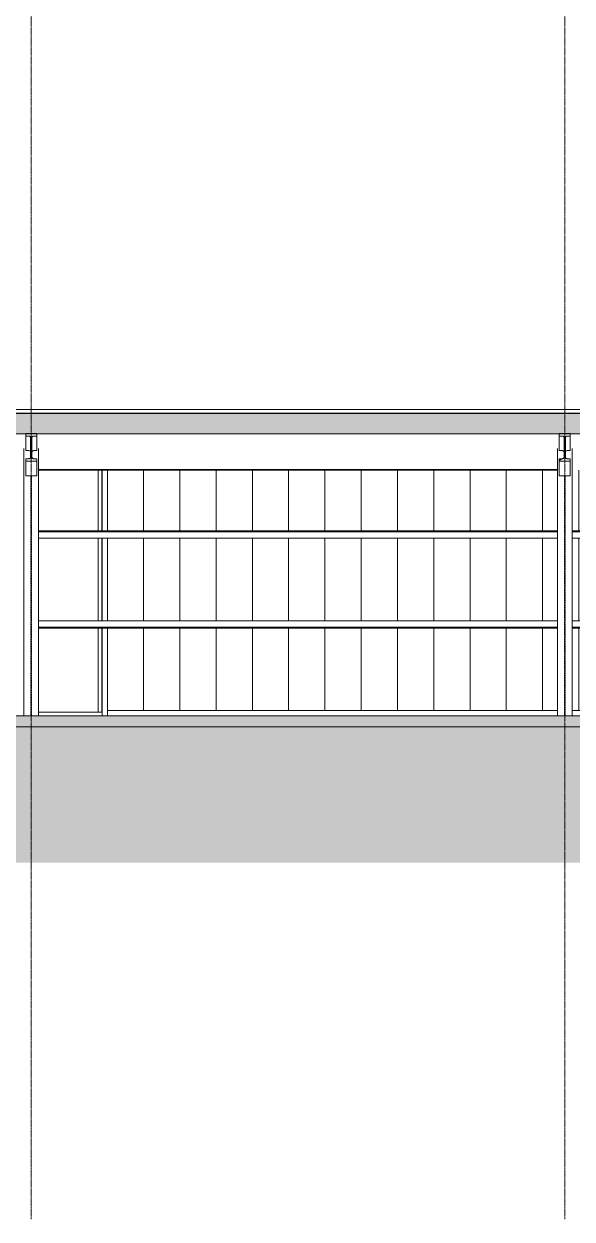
# Model space of a CAD drawing. Header units: inches. Extents: x -23565 to -21, y -324 to 853.
# Drawn here: x -15930 to -15632, y -273 to 375 of the extents above; entities that cross this region are included whole.
import ezdxf

# ---------------------------------------------------------------- set-up
doc = ezdxf.new("R2010")
doc.units = ezdxf.units.IN
doc.header["$MEASUREMENT"] = 0
doc.linetypes.add('Grid Line 1_2_', pattern=[0.875, 0.5, -0.125, 0.125, -0.125])
doc.linetypes.add('Hidden 1_8_', pattern=[0.1875, 0.125, -0.0625])
for name, color, linetype, lineweight in [('A-CLNG', 13, 'Continuous', 13), ('A-CLNG-PATT', 13, 'Continuous', 25), ('A-FLOR', 192, 'Continuous', 13), ('A-FLOR-LEVL', 51, 'Continuous', 9), ('A-FLOR-PATT', 8, 'Continuous', 25), ('A-GLAZ-CWMG', 51, 'Continuous', 13), ('A-ROOF', 132, 'Continuous', 13), ('A-WALL-PATT', 111, 'Continuous', 25), ('C-TOPO', 7, 'Continuous', 13), ('S-BEAM', 12, 'Continuous', 13), ('S-COLS', 52, 'Continuous', 13), ('S-GRID', 1, 'Continuous', 9)]:
    doc.layers.add(name, color=color, linetype=linetype, lineweight=lineweight)
pattern_1 = [(45, (-33539.073, 67.247), (-19.00703, 19.00703), []), (45, (-33539.073, 96.047), (-19.00703, 19.00703), [])]

# ---------------------------------------------------------------- blocks, each defined once
blk = doc.blocks.new('Struct_Xcel_Sports Complex_rvt-2-Building Section - East_West looking South _ Fitness Center')
at = {"layer": 'A-FLOR-PATT', "lineweight": 9}
h = blk.add_hatch(dxfattribs=at)
h.set_pattern_fill('FP_37', color=256, style=0, pattern_type=2)
h.set_pattern_definition([(50, (-33539.073, 67.247), (55.0854, -4.81984), [5.76, -63.36]), (355, (-33539.073, 67.247), (-10.6557, 57.76853), [4.608, -50.688]), (100.451, (-33534.483, 66.846), (44.42947, 52.94866), [4.895, -53.848]), (46.184, (-33539.07, 82.61), (81.96444, -12.71212), [8.64, -95.04]), (96.636, (-33532.24, 81.55), (71.7815, 74.8124), [7.343, -80.772]), (351.184, (-33539.07, 82.61), (71.78195, 74.81243), [6.912, -76.032]), (21, (-33531.393, 78.767), (45.84207, -30.92146), [5.76, -63.36]), (326, (-33531.393, 78.767), (18.68706, 55.69148), [4.608, -50.688]), (71.451, (-33527.573, 76.19), (64.5289, 24.7701), [4.895, -53.848]), (37.5, (-33539.073, 67.247), (0.933895, 25.566816), [2.534, -47.539, 2.534, -48.922, -50.88]), (37.5, (-33539.073, 67.247), (0.933895, 25.566816), [-101.53, 2.534, -48.346]), (7.5, (-33539.073, 67.247), (20.20404, 30.2913), [2.534, -26.803, 2.534, -46.387, -19.392]), (7.5, (-33539.073, 67.247), (20.20404, 30.2913), [-78.259, 2.534, -16.858]), (327.5, (-33556.2, 67.247), (40.997785, -1.732403), [2.534, -16.666, 2.534, -57.37, -79.488]), (327.5, (-33556.2, 67.247), (40.997785, -1.732403), [-79.104, 2.534, -76.954]), (317.5, (-33563.88, 67.247), (44.78888, 7.68784), [2.534, -22.426, 2.534, -37.248, -56.448]), (317.5, (-33563.88, 67.247), (44.78888, 7.68784), [-64.742, 2.534, -53.914])])
h.paths.add_polyline_path([(-25189.87, -6.32), (-25174.52, -6), (-22066.14, -6), (-22066.14, 0), (-25174.52, 0), (-25189.87, -0.32), (-25287.67, -0.32), (-25303.02, 0), (-26272.89, 0), (-26272.89, -6), (-25303.02, -6), (-25287.67, -6.32), (-25241, -6.32)], flags=0)
at = {"layer": 'A-FLOR', "color": 7}
for p, q in [((-22066.14, 0), (-24218.88, 0)), ((-25174.52, -6), (-22066.14, -6))]:
    blk.add_line(p, q, dxfattribs=at)
blk = doc.blocks.new('W-Wide Flange-Column - B2_E-1389165-Building Section - East_West looking South _ Fitness Center')
at = {"layer": 'S-COLS', "color": 8, "lineweight": 9}
for p, q in [((-23089.89, 144.99), (-23089.89, 0)), ((-23081.89, 144.99), (-23081.89, 0))]:
    blk.add_line(p, q, dxfattribs=at)
at = {"layer": 'S-COLS', "color": 8, "linetype": 'Hidden 1_8_', "lineweight": 9}
for p, q in [((-23086.05, 0), (-23086.05, 130.21)), ((-23085.73, 130.21), (-23085.73, 0))]:
    blk.add_line(p, q, dxfattribs=at)
blk = doc.blocks.new('W-Wide Flange - 1_-3_ deep-1401279-Building Section - East_West looking South _ Fitness Center')
at = {"layer": 'S-BEAM', "lineweight": 9}
h = blk.add_hatch(dxfattribs=at)
h.set_pattern_fill('FP_12', color=8, style=0, pattern_type=2)
h.set_pattern_definition(pattern_1)
h.paths.add_polyline_path([(-23082.89, 138.1), (-23082.89, 139.46), (-23084.82, 139.48), (-23085.18, 139.65), (-23085.43, 139.96), (-23085.52, 140.35), (-23085.49, 151.06), (-23085.32, 151.41), (-23085.01, 151.66), (-23084.63, 151.75), (-23082.89, 151.75), (-23082.89, 153.11), (-23088.89, 153.11), (-23088.89, 151.75), (-23086.96, 151.73), (-23086.6, 151.55), (-23086.35, 151.24), (-23086.27, 150.86), (-23086.29, 140.15), (-23086.46, 139.79), (-23086.77, 139.55), (-23087.16, 139.46), (-23088.89, 139.46), (-23088.89, 138.1)], flags=0)
at = {"layer": 'S-BEAM', "color": 7}
for p, q in [((-23082.89, 153.11), (-23088.89, 153.11)), ((-23088.89, 153.11), (-23088.89, 151.75)), ((-23088.89, 151.75), (-23087.16, 151.75)), ((-23086.27, 150.86), (-23086.27, 140.35)), ((-23085.52, 140.35), (-23085.52, 150.86)), ((-23084.63, 151.75), (-23082.89, 151.75)), ((-23082.89, 151.75), (-23082.89, 153.11)), ((-23087.16, 139.46), (-23088.89, 139.46)), ((-23088.89, 139.46), (-23088.89, 138.1)), ((-23088.89, 138.1), (-23082.89, 138.1)), ((-23082.89, 139.46), (-23084.63, 139.46)), ((-23082.89, 138.1), (-23082.89, 139.46))]:
    blk.add_line(p, q, dxfattribs=at)
at = {"layer": 'S-BEAM', "color": 8, "lineweight": 9}
for p, q in [((-23088.89, 143.84), (-23088.89, 151.75)), ((-23082.89, 143.84), (-23082.89, 151.75)), ((-23087.16, 143.84), (-23088.89, 143.84)), ((-23082.89, 143.84), (-23084.63, 143.84)), ((-23088.89, 130.21), (-23088.89, 138.1)), ((-23082.89, 130.21), (-23082.89, 138.1)), ((-23082.89, 130.21), (-23088.89, 130.21))]:
    blk.add_line(p, q, dxfattribs=at)
at = {"layer": 'S-BEAM', "color": 7, "flags": 128}
for points in [[(-23087.16, 151.75), (-23086.96, 151.73), (-23086.77, 151.66), (-23086.6, 151.55), (-23086.46, 151.41), (-23086.35, 151.24), (-23086.29, 151.06), (-23086.27, 150.86)], [(-23085.52, 150.86), (-23085.49, 151.06), (-23085.43, 151.24), (-23085.32, 151.41), (-23085.18, 151.55), (-23085.01, 151.66), (-23084.82, 151.73), (-23084.63, 151.75)], [(-23086.27, 140.35), (-23086.29, 140.15), (-23086.35, 139.96), (-23086.46, 139.79), (-23086.6, 139.65), (-23086.77, 139.55), (-23086.96, 139.48), (-23087.16, 139.46)], [(-23084.63, 139.46), (-23084.82, 139.48), (-23085.01, 139.55), (-23085.18, 139.65), (-23085.32, 139.79), (-23085.43, 139.96), (-23085.49, 140.15), (-23085.52, 140.35)]]:
    blk.add_lwpolyline(points, dxfattribs=at)
at = {"layer": 'S-BEAM', "color": 8, "lineweight": 9}
for centre, major_axis, start_param, end_param in [((-23087.16, 142.95), (-0.89, 0), 3.141593, 4.712389), ((-23084.63, 142.95), (0.89, 0), 1.570796, 3.141593)]:
    blk.add_ellipse(centre, major_axis=major_axis, ratio=0.999133, start_param=start_param, end_param=end_param, dxfattribs=at)
blk = doc.blocks.new('W-Wide Flange - 1_-3_ deep-V19-Building Section - East_West looking South _ Fitness Center')
at = {"layer": 'S-BEAM', "lineweight": 9}
h = blk.add_hatch(dxfattribs=at)
h.set_pattern_fill('FP_12', color=8, style=0, pattern_type=2)
h.set_pattern_definition(pattern_1)
h.paths.add_polyline_path([(-23372.39, 138.1), (-23372.39, 139.46), (-23374.32, 139.48), (-23374.68, 139.65), (-23374.93, 139.96), (-23375.02, 140.35), (-23374.99, 151.06), (-23374.82, 151.41), (-23374.51, 151.66), (-23374.13, 151.75), (-23372.39, 151.75), (-23372.39, 153.11), (-23378.39, 153.11), (-23378.39, 151.75), (-23376.46, 151.73), (-23376.1, 151.55), (-23375.85, 151.24), (-23375.77, 150.86), (-23375.79, 140.15), (-23375.96, 139.79), (-23376.27, 139.55), (-23376.66, 139.46), (-23378.39, 139.46), (-23378.39, 138.1)], flags=0)
at = {"layer": 'S-BEAM', "color": 7}
for p, q in [((-23372.39, 153.11), (-23378.39, 153.11)), ((-23378.39, 153.11), (-23378.39, 151.75)), ((-23378.39, 151.75), (-23376.66, 151.75)), ((-23375.77, 150.86), (-23375.77, 140.35)), ((-23375.02, 140.35), (-23375.02, 150.86)), ((-23374.13, 151.75), (-23372.39, 151.75)), ((-23372.39, 151.75), (-23372.39, 153.11)), ((-23376.66, 139.46), (-23378.39, 139.46)), ((-23378.39, 139.46), (-23378.39, 138.1)), ((-23378.39, 138.1), (-23372.39, 138.1)), ((-23372.39, 139.46), (-23374.13, 139.46)), ((-23372.39, 138.1), (-23372.39, 139.46))]:
    blk.add_line(p, q, dxfattribs=at)
at = {"layer": 'S-BEAM', "color": 8, "lineweight": 9}
for p, q in [((-23378.39, 143.84), (-23378.39, 151.75)), ((-23372.39, 143.84), (-23372.39, 151.75)), ((-23376.66, 143.84), (-23378.39, 143.84)), ((-23372.39, 143.84), (-23374.13, 143.84)), ((-23378.39, 130.21), (-23378.39, 138.1)), ((-23372.39, 130.21), (-23372.39, 138.1)), ((-23372.39, 130.21), (-23378.39, 130.21))]:
    blk.add_line(p, q, dxfattribs=at)
at = {"layer": 'S-BEAM', "color": 7, "flags": 128}
for points in [[(-23376.66, 151.75), (-23376.46, 151.73), (-23376.27, 151.66), (-23376.1, 151.55), (-23375.96, 151.41), (-23375.85, 151.24), (-23375.79, 151.06), (-23375.77, 150.86)], [(-23375.02, 150.86), (-23374.99, 151.06), (-23374.93, 151.24), (-23374.82, 151.41), (-23374.68, 151.55), (-23374.51, 151.66), (-23374.32, 151.73), (-23374.13, 151.75)], [(-23375.77, 140.35), (-23375.79, 140.15), (-23375.85, 139.96), (-23375.96, 139.79), (-23376.1, 139.65), (-23376.27, 139.55), (-23376.46, 139.48), (-23376.66, 139.46)], [(-23374.13, 139.46), (-23374.32, 139.48), (-23374.51, 139.55), (-23374.68, 139.65), (-23374.82, 139.79), (-23374.93, 139.96), (-23374.99, 140.15), (-23375.02, 140.35)]]:
    blk.add_lwpolyline(points, dxfattribs=at)
at = {"layer": 'S-BEAM', "color": 8, "lineweight": 9}
for centre, major_axis, start_param, end_param in [((-23376.66, 142.95), (-0.89, 0), 3.141593, 4.712389), ((-23374.13, 142.95), (0.89, 0), 1.570796, 3.141593)]:
    blk.add_ellipse(centre, major_axis=major_axis, ratio=0.999133, start_param=start_param, end_param=end_param, dxfattribs=at)
blk = doc.blocks.new('Rectangular Mullion - Profile_Polycarbonate_Lower-1767611-Building Section - East_West looking South _ Fitness Center')
at = {"layer": 'A-GLAZ-CWMG', "color": 8, "lineweight": 9}
for p, q in [((-23334.08, 0), (-23334.08, 2.75)), ((-23089.89, 2.75), (-23334.08, 2.75)), ((-22944.02, 2.75), (-23081.89, 2.75)), ((-22944.02, 2.75), (-22944.02, 0))]:
    blk.add_line(p, q, dxfattribs=at)
blk = doc.blocks.new('Rectangular Mullion - Profile_Polycarbonate_right-1184085-Building Section - East_West looking South _ Fitness Center')
at = {"layer": 'A-GLAZ-CWMG', "color": 8, "lineweight": 9}
for p, q in [((-23336.83, 133.23), (-23336.83, 100.3)), ((-23334.08, 100.3), (-23334.08, 133.23)), ((-23336.83, 96.35), (-23336.83, 51.53)), ((-23334.08, 51.53), (-23334.08, 96.35)), ((-23336.83, 47.57), (-23336.83, 0)), ((-23334.08, 0), (-23334.08, 47.57))]:
    blk.add_line(p, q, dxfattribs=at)
blk = doc.blocks.new('W-Wide Flange - W12X19-1732174-Building Section - East_West looking South _ Fitness Center')
at = {"layer": 'S-BEAM', "color": 8, "lineweight": 9}
for p, q in [((-23371.39, 133.58), (-23089.89, 133.58)), ((-23371.39, 133.23), (-23089.89, 133.23))]:
    blk.add_line(p, q, dxfattribs=at)
blk = doc.blocks.new('Rectangular Mullion - Exterior 2_ x 4_5_-1142352-Building Section - East_West looking South _ Fitness Center')
at = {"layer": 'A-GLAZ-CWMG', "color": 8, "lineweight": 9}
for p, q in [((-23339.08, 100.3), (-23339.08, 133.23)), ((-23337.08, 100.3), (-23337.08, 133.23))]:
    blk.add_line(p, q, dxfattribs=at)
blk = doc.blocks.new('Rectangular Mullion - Exterior 2_ x 4_5_-1142353-Building Section - East_West looking South _ Fitness Center')
at = {"layer": 'A-GLAZ-CWMG', "color": 8, "lineweight": 9}
for p, q in [((-23339.08, 51.53), (-23339.08, 96.35)), ((-23337.08, 51.53), (-23337.08, 96.35)), ((-23339.08, 2), (-23339.08, 47.57)), ((-23337.08, 2), (-23337.08, 47.57)), ((-23337.08, 2), (-23339.08, 2))]:
    blk.add_line(p, q, dxfattribs=at)
blk = doc.blocks.new('Rectangular Mullion - Exterior 2_ x 4_5_-1060760-Building Section - East_West looking South _ Fitness Center')
at = {"layer": 'A-GLAZ-CWMG', "color": 8, "lineweight": 9}
blk.add_line((-23371.39, 2), (-23338.08, 2), dxfattribs=at)
blk = doc.blocks.new('Girt_C - 8_D-1665748-Building Section - East_West looking South _ Fitness Center')
at = {"layer": 'S-BEAM', "color": 8, "lineweight": 9}
for p, q in [((-23089.89, 51.55), (-23371.39, 51.55)), ((-23371.39, 48.05), (-23089.89, 48.05)), ((-23089.89, 47.57), (-23371.39, 47.57)), ((-22945.27, 51.55), (-23081.89, 51.55)), ((-23081.89, 48.05), (-22945.27, 48.05)), ((-22945.27, 47.57), (-23081.89, 47.57)), ((-22945.27, 51.55), (-22945.27, 51.37)), ((-22945.27, 51.37), (-22945.27, 48.05)), ((-22945.27, 48.05), (-22945.27, 47.57))]:
    blk.add_line(p, q, dxfattribs=at)
blk = doc.blocks.new('Girt_C - 8_D-1777781-Building Section - East_West looking South _ Fitness Center')
at = {"layer": 'S-BEAM', "color": 8, "lineweight": 9}
for p, q in [((-23089.89, 100.3), (-23371.39, 100.3)), ((-23089.89, 99.82), (-23371.39, 99.82)), ((-22944.11, 100.3), (-23081.89, 100.3)), ((-22944.11, 99.82), (-23081.89, 99.82)), ((-22944.11, 100.3), (-22944.11, 99.82)), ((-22944.11, 99.82), (-22944.11, 96.51)), ((-23371.39, 96.32), (-23089.89, 96.32)), ((-23081.89, 96.32), (-22944.11, 96.32)), ((-22944.11, 96.51), (-22944.11, 96.32))]:
    blk.add_line(p, q, dxfattribs=at)

msp = doc.modelspace()

# ---------------------------------------------------------------- hatches: boundary and pattern name
at = {"layer": 'A-CLNG-PATT', "lineweight": 9}
h = msp.add_hatch(dxfattribs=at)
h.set_pattern_fill('FP_20', color=8, style=0, pattern_type=2)
h.set_pattern_definition([(161.57, (-33538.113, 68.207), (-7.6802237, -0.0009796), [0, -54.643, 6.067, 0]), (18.43, (-33540.033, 68.207), (-7.6802237, 0.0009796), [0, -54.643, 6.067, 0]), (108.43, (-33538.113, 68.207), (3.8382953, -19.20136532), [18.211, -42.499]), (71.57, (-33540.033, 68.207), (3.8382953, 19.20136532), [18.211, -42.499])])
h.paths.add_polyline_path([(-18822.42795, 152.92201), (-15349.42795, 152.92201), (-15349.42795, 164.05666), (-18822.42795, 164.05666), (-18822.42795, 154.604)], flags=0)
at = {"layer": 'A-WALL-PATT', "lineweight": 9}
h = msp.add_hatch(dxfattribs=at)
h.set_pattern_fill('FP_24', color=8, style=0, pattern_type=2)
h.set_pattern_definition([(90, (-30786.227, 0), (-19.685, 1e-15), [])])
h.paths.add_polyline_path([(-15494.55295, 0.0625), (-15494.14295, 0.0625), (-15494.14295, 133.22708), (-15632.42795, 133.22708), (-15632.42795, 100.30332), (-15494.64295, 100.21862), (-15494.64295, 96.32031), (-15632.42795, 96.32031), (-15632.42795, 51.55469), (-15495.80295, 51.52957), (-15495.80295, 47.57168), (-15632.42795, 47.57168), (-15632.42795, 2.75), (-15494.55295, 2.6875), (-15494.55295, 2.5)], flags=0)
h.paths.add_polyline_path([(-15640.42795, 2.75), (-15640.42795, 47.57168), (-15884.61545, 47.57168), (-15884.61545, 2.75), (-15685.97295, 2.75)], flags=0)
h.paths.add_polyline_path([(-15826.34395, 51.55469), (-15640.42795, 51.55469), (-15640.42795, 96.32031), (-15884.61545, 96.32031), (-15884.61545, 51.55469)], flags=0)
h.paths.add_polyline_path([(-15826.34395, 100.30332), (-15640.42795, 100.30332), (-15640.42795, 133.22708), (-15884.61545, 133.22708), (-15884.61545, 100.30332)], flags=0)
at = {"layer": 'C-TOPO', "lineweight": 9}
h = msp.add_hatch(dxfattribs=at)
h.set_pattern_fill('FP_14', color=8, style=0, pattern_type=2)
h.set_pattern_definition([(0, (-33539.073, 67.247), (48, 48), [48, -48]), (0, (-33539.073, 85.247), (48, 48), [48, -48]), (0, (-33539.073, 103.247), (48, 48), [48, -48]), (90, (-33533.073, 109.247), (-48, 48), [48, -48]), (90, (-33515.073, 109.247), (-48, 48), [48, -48]), (90, (-33497.073, 109.247), (-48, 48), [48, -48])])
h.paths.add_polyline_path([(-18914.50595, -79.828), (-14608.67795, -79.828), (-14608.67795, -48), (-14621.67795, -48), (-14621.67795, -36), (-14616.67795, -36), (-14616.67795, -6), (-17725.05295, -6), (-17740.90988, -6.33035), (-17838.20273, -6.3198), (-17857.67795, -6), (-17857.67795, -12), (-17938.80295, -12), (-17938.80295, -6), (-18206.05295, -6), (-18206.05295, -12), (-18287.80295, -12), (-18287.80295, -6), (-18823.42795, -6), (-18823.42795, -36), (-18820.42795, -36), (-18820.42795, -48), (-18838.42795, -48), (-18838.42795, -36), (-18837.42795, -35.97606), (-18837.42795, 0), (-18914.50595, 0), (-18914.50595, -6.95548)], flags=0)
h.paths.add_polyline_path([(-17838.20273, -0.3198), (-17740.40317, -0.3198), (-17725.36545, 0), (-17853.49045, -0.0013)], flags=0)

# ---------------------------------------------------------------- linework, layer by layer
at = {"layer": 'A-CLNG', "color": 7}
for p, q in [((-15357.92795, 164.05666), (-18822.42795, 164.05666)), ((-16683.42795, 152.92201), (-15349.42795, 152.92201))]:
    msp.add_line(p, q, dxfattribs=at)
at = {"layer": 'A-FLOR-LEVL', "linetype": 'Grid Line 1_2_'}
msp.add_line((-19107.86138, 0), (-13619.10115, 0), dxfattribs=at)
at = {"layer": 'A-ROOF', "color": 7}
for p, q in [((-15361.67795, 166.1209), (-18823.17795, 166.1209)), ((-18822.42795, 164.11916), (-15361.67795, 164.11916))]:
    msp.add_line(p, q, dxfattribs=at)
at = {"layer": 'S-GRID', "linetype": 'Grid Line 1_2_'}
for p, q in [((-15925.92795, -273.16081), (-15925.92795, 671.89181)), ((-15925.92795, -273.16081), (-15925.92795, 671.89181)), ((-15636.42795, -273.16081), (-15636.42795, 671.89181)), ((-15636.42795, -273.16081), (-15636.42795, 671.89181))]:
    msp.add_line(p, q, dxfattribs=at)

# ---------------------------------------------------------------- block references
at = {"color": 250, "lineweight": 5}
msp.add_blockref('Struct_Xcel_Sports Complex_rvt-2-Building Section - East_West looking South _ Fitness Center', (7449.46227, 0), dxfattribs=at)
at = {"layer": 'A-GLAZ-CWMG', "color": 8, "lineweight": 9}
for name in ['Rectangular Mullion - Exterior 2_ x 4_5_-1142352-Building Section - East_West looking South _ Fitness Center', 'Rectangular Mullion - Profile_Polycarbonate_right-1184085-Building Section - East_West looking South _ Fitness Center', 'Rectangular Mullion - Exterior 2_ x 4_5_-1142353-Building Section - East_West looking South _ Fitness Center', 'Rectangular Mullion - Exterior 2_ x 4_5_-1060760-Building Section - East_West looking South _ Fitness Center', 'Rectangular Mullion - Profile_Polycarbonate_Lower-1767611-Building Section - East_West looking South _ Fitness Center']:
    msp.add_blockref(name, (7449.46227, 0), dxfattribs=at)
at = {"layer": 'S-BEAM', "color": 8, "lineweight": 9}
for name in ['W-Wide Flange - 1_-3_ deep-V19-Building Section - East_West looking South _ Fitness Center', 'W-Wide Flange - 1_-3_ deep-1401279-Building Section - East_West looking South _ Fitness Center', 'W-Wide Flange - W12X19-1732174-Building Section - East_West looking South _ Fitness Center', 'Girt_C - 8_D-1777781-Building Section - East_West looking South _ Fitness Center', 'Girt_C - 8_D-1665748-Building Section - East_West looking South _ Fitness Center']:
    msp.add_blockref(name, (7449.46227, 0), dxfattribs=at)
at = {"layer": 'S-COLS', "color": 8, "lineweight": 9}
for p in [(7159.96227, 0), (7449.46227, 0)]:
    msp.add_blockref('W-Wide Flange-Column - B2_E-1389165-Building Section - East_West looking South _ Fitness Center', p, dxfattribs=at)

doc.saveas('drawing.dxf')
